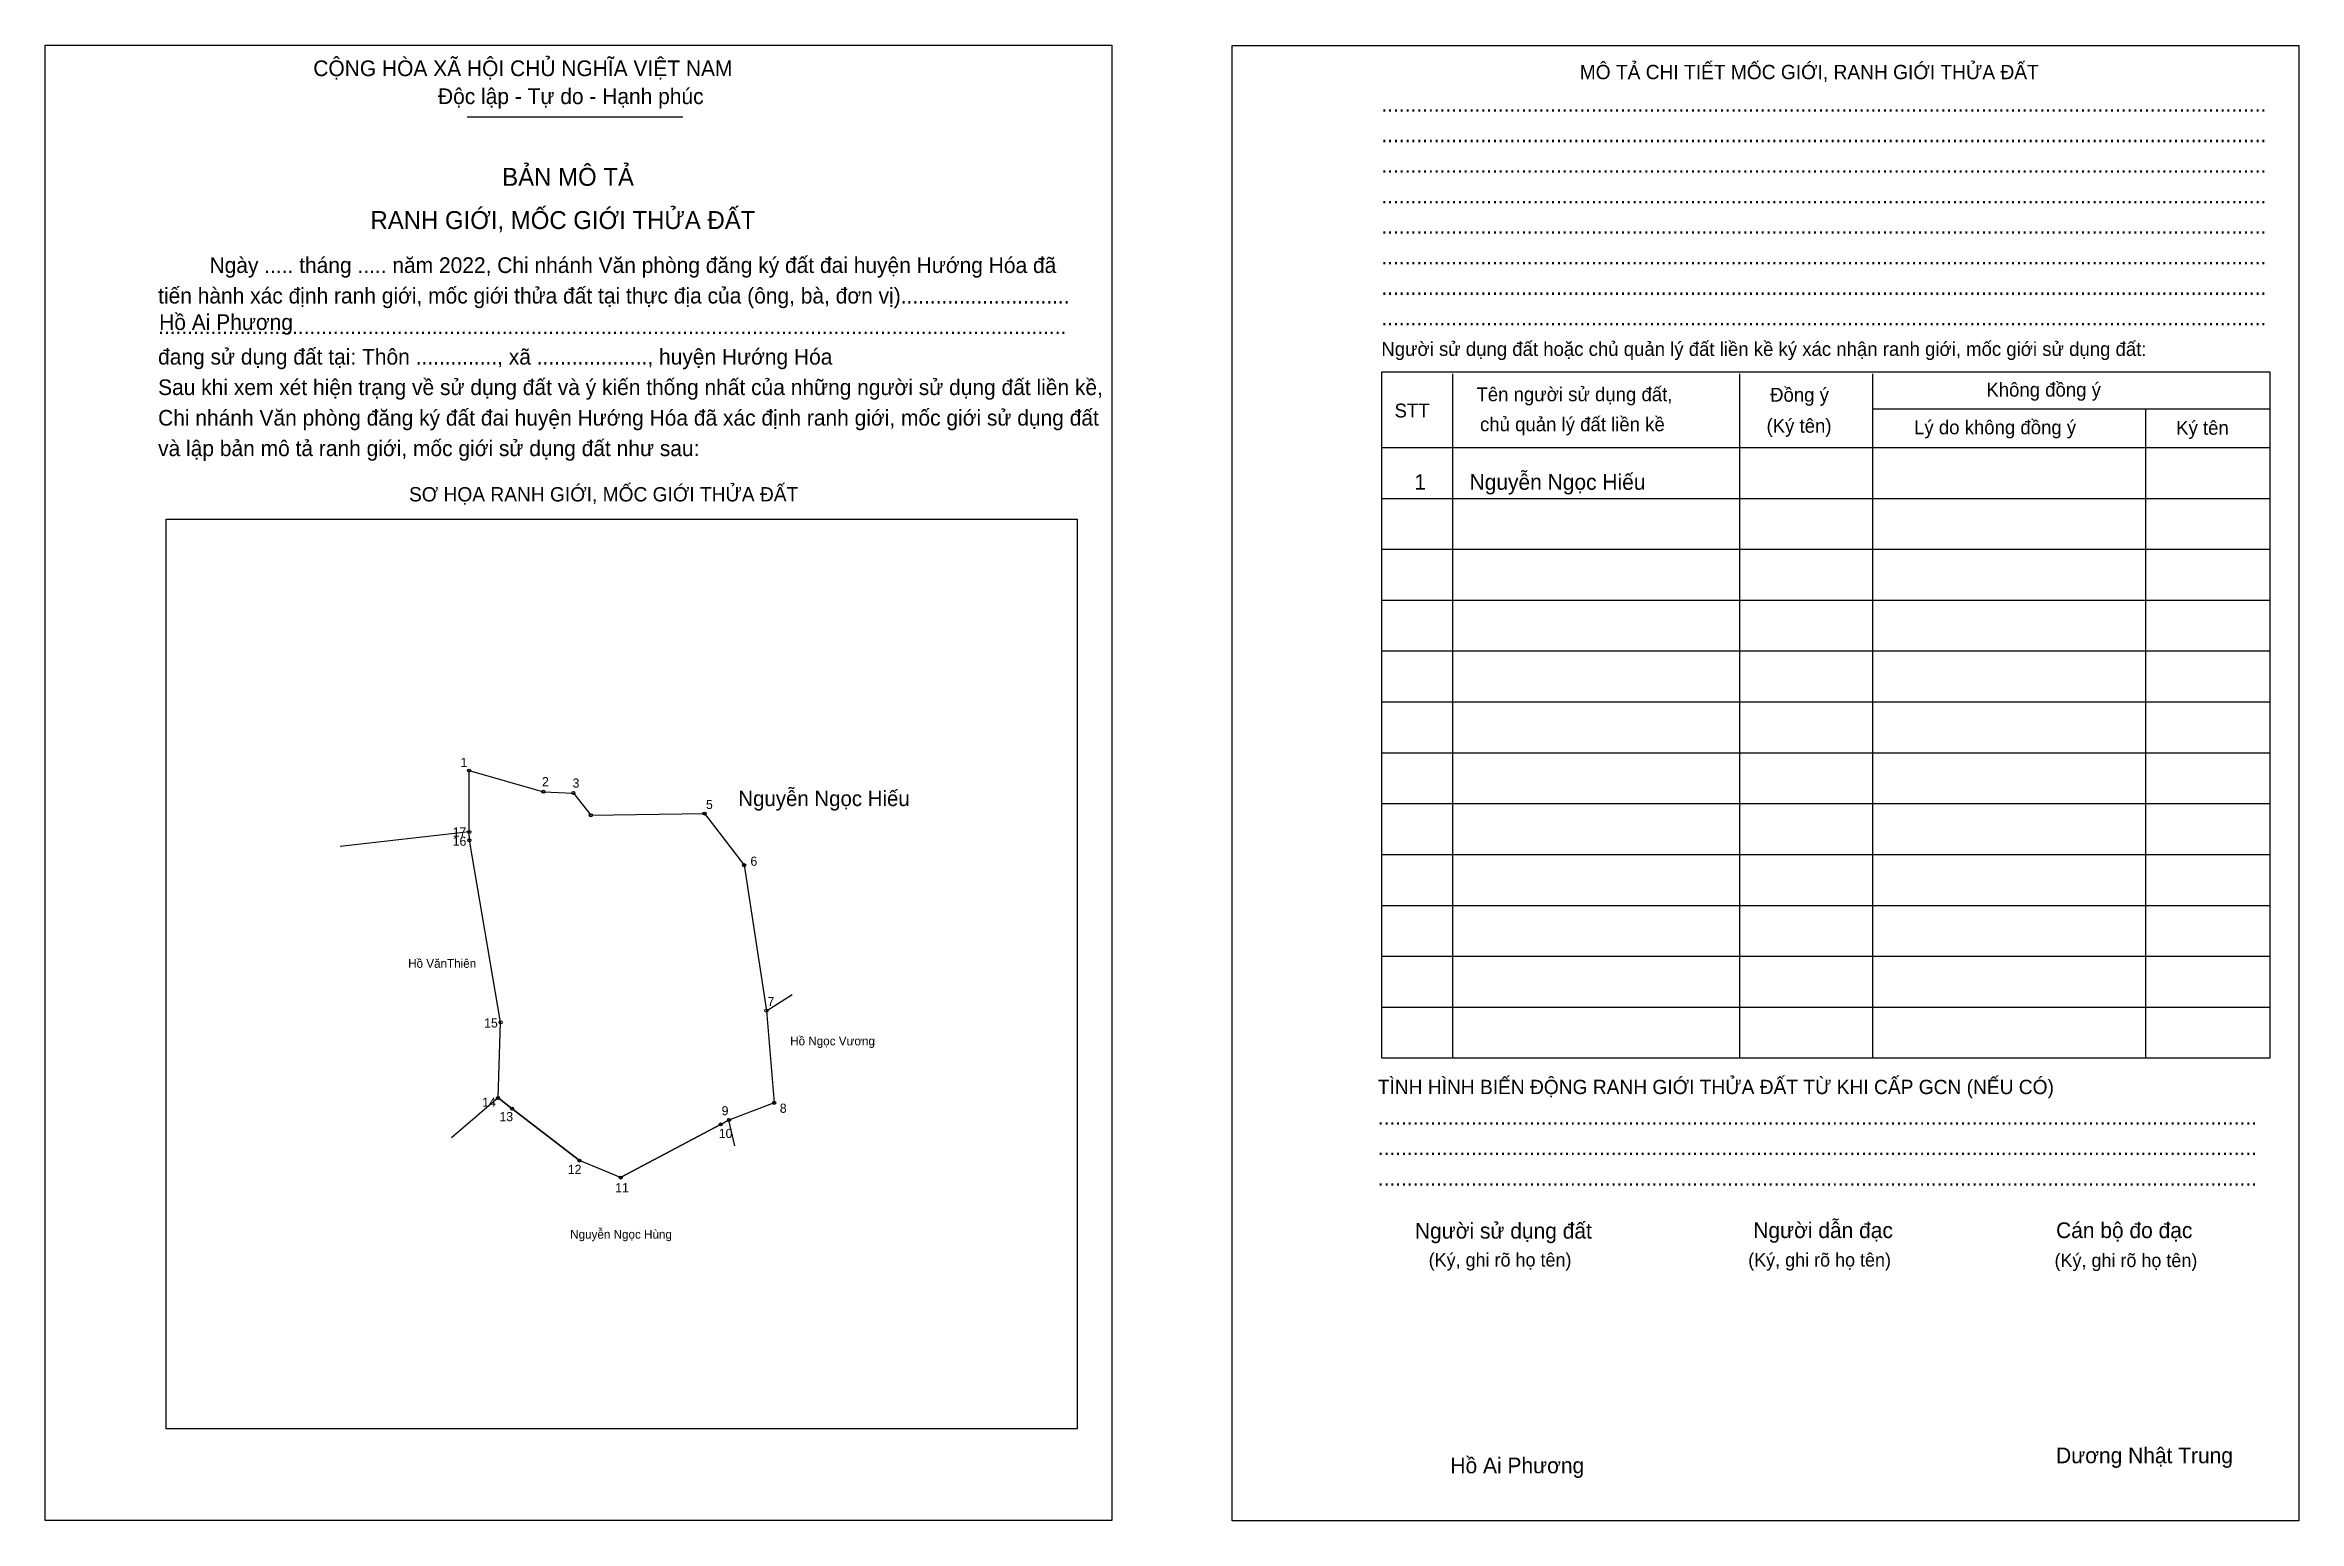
# Model space of a CAD drawing. Extents: x 546992 to 547612, y 1838397 to 1838803.
import ezdxf

# ---------------------------------------------------------------- set-up
doc = ezdxf.new("R2010")
doc.units = 0
for name, color, linetype in [('Level 1', 7, 'Continuous'), ('Level 10', 7, 'Continuous'), ('Level 11', 7, 'Continuous'), ('Level 2', 7, 'Continuous'), ('Level 25', 7, 'Continuous'), ('Level 27', 7, 'Continuous'), ('Level 36', 7, 'Continuous'), ('Level 52', 7, 'Continuous'), ('Level 55', 7, 'Continuous'), ('Level 6', 7, 'Continuous'), ('Level 9', 7, 'Continuous')]:
    doc.layers.add(name, color=color, linetype=linetype)

msp = doc.modelspace()

# ---------------------------------------------------------------- linework, layer by layer
at = {"layer": 'Level 1'}
for p, q in [((546991.83, 1838803.09), (546991.83, 1838803.09)), ((547318.59, 1838802.95), (547318.59, 1838802.95)), ((547108.05, 1838783.34), (547167.44, 1838783.34)), ((547379.3, 1838712.6), (547379.3, 1838524.2)), ((547458.3, 1838712.6), (547458.3, 1838524.2)), ((547494.86, 1838712.6), (547494.86, 1838524.2)), ((547494.86, 1838702.93), (547604.4, 1838702.93)), ((547570.08, 1838702.93), (547570.08, 1838524.2)), ((547359.69, 1838692.29), (547604.4, 1838692.29)), ((547359.69, 1838678.28), (547604.4, 1838678.28)), ((547025.19, 1838672.54), (547025.19, 1838672.54)), ((547359.69, 1838664.27), (547604.4, 1838664.27)), ((547359.69, 1838650.27), (547604.4, 1838650.27)), ((547359.69, 1838636.26), (547604.4, 1838636.26)), ((547359.69, 1838622.25), (547604.4, 1838622.25)), ((547359.69, 1838608.24), (547604.4, 1838608.24)), ((547359.69, 1838594.24), (547604.4, 1838594.24)), ((547359.69, 1838580.23), (547604.4, 1838580.23)), ((547359.69, 1838566.22), (547604.4, 1838566.22)), ((547359.69, 1838552.21), (547604.4, 1838552.21)), ((547359.69, 1838538.21), (547604.4, 1838538.21)), ((547275.92, 1838422.08), (547275.92, 1838422.08)), ((547285.53, 1838396.87), (547285.53, 1838396.87)), ((547612.28, 1838396.73), (547612.28, 1838396.73))]:
    msp.add_line(p, q, dxfattribs=at)
for points in [[(547604.4, 1838713.02), (547359.69, 1838713.02), (547359.69, 1838524.2), (547604.4, 1838524.2)], [(547025.19, 1838672.54), (547275.92, 1838672.54), (547275.92, 1838422.08), (547025.19, 1838422.08)]]:
    msp.add_lwpolyline(points, close=True, dxfattribs=at)
at = {"layer": 'Level 10'}
for p, q in [((547108.62, 1838586.42), (547073.07, 1838582.41)), ((547116.53, 1838513.2), (547103.75, 1838502.23)), ((547181.74, 1838500.05), (547180.1, 1838507.12))]:
    msp.add_line(p, q, dxfattribs=at)
msp.add_lwpolyline([(547142.08, 1838591.01), (547173.36, 1838591.49), (547184.29, 1838577.28), (547190.4, 1838537.21), (547192.54, 1838511.85), (547180.1, 1838507.12), (547177.79, 1838505.89), (547150.28, 1838491.28), (547138.93, 1838495.96), (547120.34, 1838510.27), (547116.53, 1838513.2), (547117.25, 1838534.03), (547108.63, 1838584.13), (547108.62, 1838586.42), (547108.57, 1838603.34), (547129.04, 1838597.52), (547137.27, 1838597.15)], close=True, dxfattribs=at)
at = {"layer": 'Level 11'}
for centre in [(547108.57, 1838603.34), (547129.04, 1838597.52), (547137.27, 1838597.15), (547142.08, 1838591.01), (547142.08, 1838591.01), (547173.36, 1838591.49), (547108.62, 1838586.42), (547108.63, 1838584.13), (547184.29, 1838577.28), (547117.25, 1838534.03), (547190.4, 1838537.21), (547116.53, 1838513.2), (547120.34, 1838510.27), (547180.1, 1838507.12), (547192.54, 1838511.85), (547177.79, 1838505.89), (547138.93, 1838495.96), (547150.28, 1838491.28)]:
    msp.add_circle(centre, 0.42, dxfattribs=at)
at = {"layer": 'Level 2'}
for points in [[(546991.84, 1838803.09), (547285.53, 1838803.09), (547285.53, 1838396.87), (546991.84, 1838396.87)], [(547318.59, 1838802.95), (547612.29, 1838802.95), (547612.29, 1838396.73), (547318.59, 1838396.73)]]:
    msp.add_lwpolyline(points, close=True, dxfattribs=at)
at = {"layer": 'Level 25'}
for p, q in [((547116.53, 1838513.2), (547120.34, 1838510.27)), ((547120.34, 1838510.27), (547138.93, 1838495.96)), ((547150.28, 1838491.28), (547177.79, 1838505.89)), ((547177.79, 1838505.89), (547180.1, 1838507.12)), ((547150.28, 1838491.28), (547138.93, 1838495.96))]:
    msp.add_line(p, q, dxfattribs=at)
at = {"layer": 'Level 27'}
msp.add_line((547190.4, 1838537.21), (547197.53, 1838541.65), dxfattribs=at)

# ---------------------------------------------------------------- texts
at = {"layer": 'Level 1'}
for s, height, p in [('CỘNG HÒA XÃ HỘI CHỦ NGHĨA VIỆT NAM', 4.3141, (547065.67, 1838794.54)), ('MÔ TẢ CHI TIẾT MỐC GIỚI, RANH GIỚI THỬA ĐẤT', 3.9443, (547414.3, 1838793.69)), ('Độc lập - Tự do - Hạnh phúc', 4.3141, (547099.99, 1838786.84)), ('........................................................................................................................................................', 4.31406, (547359.69, 1838784.74)), ('........................................................................................................................................................', 4.31406, (547359.69, 1838776.33)), ('BẢN MÔ TẢ', 4.931, (547117.67, 1838764.34)), ('........................................................................................................................................................', 4.31406, (547359.69, 1838767.93)), ('RANH GIỚI, MỐC GIỚI THỬA ĐẤT', 4.9309, (547081.41, 1838752.44)), ('........................................................................................................................................................', 4.31406, (547359.69, 1838759.52)), ('........................................................................................................................................................', 4.31406, (547359.69, 1838751.12)), ('Ngày ..... tháng ..... năm 2022, Chi nhánh Văn phòng đăng ký đất đai huyện Hướng Hóa đã', 4.3141, (547037.1, 1838740.33)), ('........................................................................................................................................................', 4.31406, (547359.69, 1838742.71)), ('tiến hành xác định ranh giới, mốc giới thửa đất tại thực địa của (ông, bà, đơn vị).............................', 4.31406, (547022.95, 1838731.93)), ('........................................................................................................................................................', 4.31406, (547359.69, 1838734.31)), ('........................................................................................................................................................', 4.31406, (547359.69, 1838725.91)), ('đang sử dụng đất tại: Thôn .............., xã ..................., huyện Hướng Hóa', 4.3141, (547022.95, 1838715.12)), ('............................................................................................................................................................', 4.31406, (547022.95, 1838723.52)), ('Người sử dụng đất hoặc chủ quản lý đất liền kề ký xác nhận ranh giới, mốc giới sử dụng đất:', 3.8214, (547359.69, 1838717.5)), ('Sau khi xem xét hiện trạng về sử dụng đất và ý kiến thống nhất của những người sử dụng đất liền kề,', 4.3141, (547022.95, 1838706.72)), ('Tên người sử dụng đất,', 3.8214, (547385.88, 1838705.03)), ('Đồng ý', 3.821, (547466.71, 1838704.89)), ('Không đồng ý', 3.8214, (547526.24, 1838706.3)), ('Chi nhánh Văn phòng đăng ký đất đai huyện Hướng Hóa đã xác định ranh giới, mốc giới sử dụng đất', 4.3141, (547022.95, 1838698.31)), ('STT', 3.821, (547363.33, 1838700.55)), ('chủ quản lý đất liền kề', 3.8214, (547386.86, 1838696.77)), ('(Ký tên)', 3.821, (547465.73, 1838696.35)), ('Lý do không đồng ý', 3.8214, (547506.35, 1838695.93)), ('Ký tên', 3.821, (547578.49, 1838695.79)), ('và lập bản mô tả ranh giới, mốc giới sử dụng đất như sau:', 4.3141, (547022.95, 1838689.91)), ('SƠ HỌA RANH GIỚI, MỐC GIỚI THỬA ĐẤT', 3.9443, (547092.02, 1838677.43)), ('TÌNH HÌNH BIẾN ĐỘNG RANH GIỚI THỬA ĐẤT TỪ KHI CẤP GCN (NẾU CÓ)', 3.9443, (547358.71, 1838514.25)), ('.......................................................................................................................................................', 4.31406, (547358.71, 1838505.85)), ('.......................................................................................................................................................', 4.31406, (547358.71, 1838497.44)), ('.......................................................................................................................................................', 4.31406, (547358.71, 1838489.04)), ('Người sử dụng đất', 4.3141, (547368.93, 1838474.47)), ('Người dẫn đạc', 4.3141, (547462.08, 1838474.61)), ('Cán bộ đo đạc', 4.3141, (547545.43, 1838474.61)), ('(Ký, ghi rõ họ tên)', 3.698, (547372.72, 1838466.77)), ('(Ký, ghi rõ họ tên)', 3.698, (547460.68, 1838466.77)), ('(Ký, ghi rõ họ tên)', 3.698, (547545.01, 1838466.63)), ('Dương Nhật Trung', 4.3141, (547545.43, 1838412.62))]:
    msp.add_text(s, height=height, dxfattribs=at).set_placement(p)
at = {"layer": 'Level 36'}
msp.add_text('Nguyễn Ngọc Hiếu', height=4.2023, dxfattribs=at).set_placement((547182.69, 1838593.55))
at = {"layer": 'Level 52'}
for s, height, p in [('1', 4.31, (547368.78, 1838680.63)), ('Nguyễn Ngọc Hiếu', 4.3141, (547383.98, 1838680.63))]:
    msp.add_text(s, height=height, dxfattribs=at).set_placement(p)
at = {"layer": 'Level 55'}
for s, p in [('1', (547108.49, 1838603.34)), ('2', (547128.95, 1838597.52)), ('3', (547137.18, 1838597.15)), ('4', (547141.98, 1838591.01)), ('5', (547173.27, 1838591.49)), ('17', (547108.43, 1838586.42)), ('16', (547108.43, 1838584.13)), ('6', (547184.19, 1838577.28)), ('15', (547117.06, 1838534.03)), ('7', (547190.31, 1838537.21)), ('14', (547116.33, 1838513.2)), ('13', (547120.15, 1838510.27)), ('9', (547180.01, 1838507.12)), ('8', (547192.45, 1838511.85)), ('10', (547177.59, 1838505.89)), ('12', (547138.73, 1838495.96)), ('11', (547150.1, 1838491.28))]:
    msp.add_text(s, height=0.28, dxfattribs=at).set_placement(p)
at = {"layer": 'Level 6'}
for p in [(547023.24, 1838724.64), (547378.7, 1838409.85)]:
    msp.add_text('Hồ Ai Phương', height=4.3143, dxfattribs=at).set_placement(p)
at = {"layer": 'Level 9'}
for s, height, p in [('1', 2.52, (547106.18, 1838604.31)), ('2', 2.52, (547128.64, 1838599.02)), ('3', 2.52, (547137.05, 1838598.63)), ('5', 2.52, (547173.77, 1838592.75)), ('17', 2.521, (547104.04, 1838585.15)), ('16', 2.521, (547104.05, 1838582.63)), ('6', 2.52, (547186.01, 1838577.12)), ('Hồ VănThiên', 2.4, (547091.78, 1838549.03)), ('7', 2.52, (547190.72, 1838538.49)), ('15', 2.521, (547112.71, 1838532.58)), ('Hồ Ngọc Vương', 2.4, (547196.95, 1838527.68)), ('14', 2.521, (547112.2, 1838510.75)), ('13', 2.521, (547116.92, 1838506.79)), ('9', 2.52, (547178.09, 1838508.41)), ('8', 2.52, (547194.09, 1838509.1)), ('10', 2.521, (547177.31, 1838502.16)), ('12', 2.521, (547135.74, 1838492.27)), ('11', 2.521, (547148.78, 1838487.22)), ('Nguyễn Ngọc Hùng', 2.4, (547136.39, 1838474.46))]:
    msp.add_text(s, height=height, dxfattribs=at).set_placement(p)

doc.saveas('drawing.dxf')
